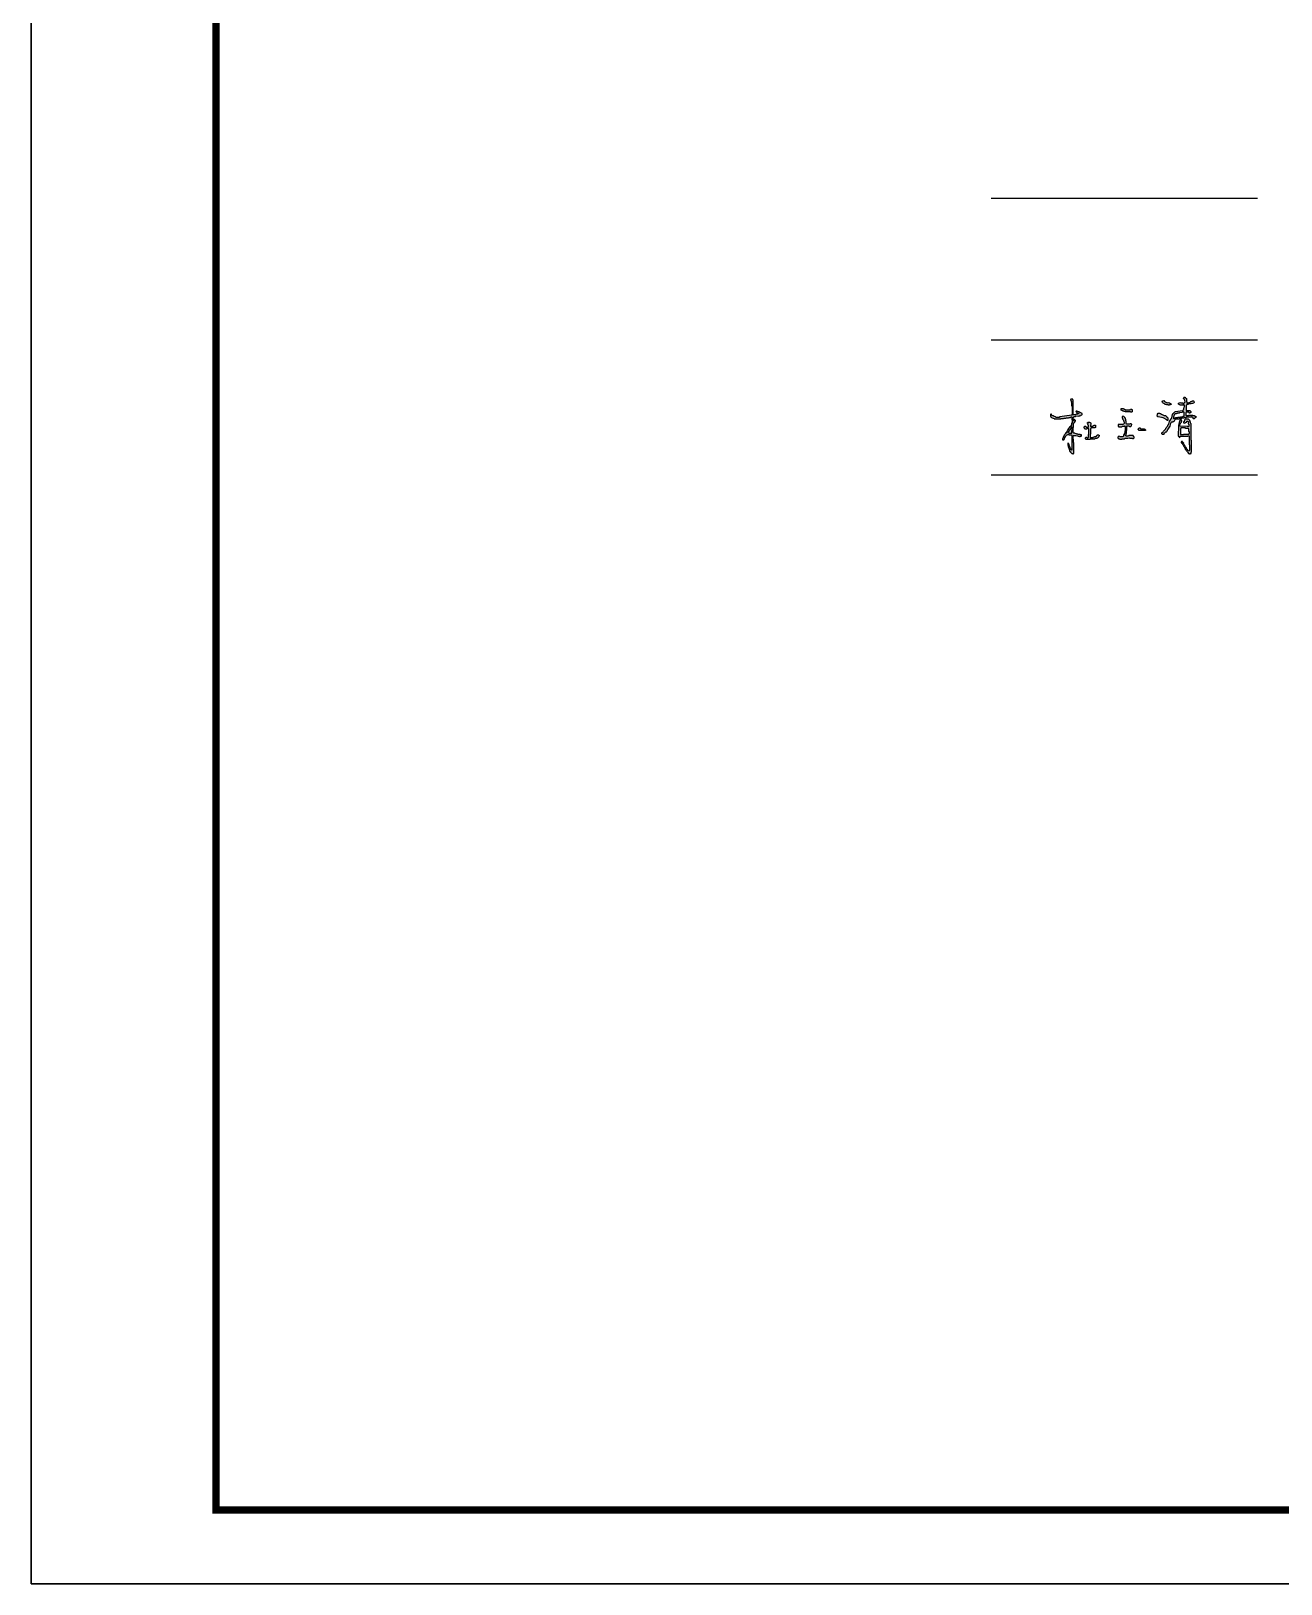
# Model space of a CAD drawing. Extents: x 174641 to 414490, y 73126 to 493158.
# Drawn here: x 176980 to 193879, y 386734 to 407734 of the extents above; entities that cross this region are included whole.
import ezdxf

# ---------------------------------------------------------------- set-up
doc = ezdxf.new("R2010")
doc.units = 0
doc.header["$LTSCALE"] = 1000
doc.header["$MEASUREMENT"] = 0
doc.layers.add('PUB_TITLE', color=7, linetype='Continuous')
doc.layers.add('TWT_TITLE', color=7, linetype='Continuous')

msp = doc.modelspace()

# ---------------------------------------------------------------- hatches: boundary and pattern name
h = msp.add_hatch(color=6)
h.paths.add_polyline_path([(191072.5, 402424.5), (191078.9, 402428.3), (191078.9, 402434.9), (191086.4, 402438.7), (191091.6, 402444.3), (191093.5, 402452.6), (191099.3, 402456.8), (191101.3, 402466.5), (191095.8, 402470), (191090.6, 402475.1), (191088, 402479.9), (191080.8, 402479.7), (191080.8, 402469.5), (191078, 402467.8), (191075.3, 402463.3), (191071.1, 402462.4), (191070.4, 402509.5), (191077.5, 402512.1), (191080.9, 402518.2), (191081.6, 402522.4), (191102.7, 402522.4), (191107.6, 402528.2), (191138.8, 402527.6), (191149, 402531.8), (191162.5, 402532.6), (191170.3, 402537.7), (191178.9, 402537.7), (191186.3, 402543.2), (191189.7, 402547), (191189.2, 402561.4), (191185.2, 402563.2), (191181.8, 402566.7), (191171.8, 402569.5), (191158.5, 402576.4), (191144.7, 402582.6), (191134.5, 402587.4), (191123.5, 402590.5), (191119.3, 402593.3), (191109.3, 402594.6), (191107.7, 402587.1), (191112.9, 402580.8), (191121.6, 402572.7), (191127.5, 402567.7), (191135.2, 402568.7), (191140.1, 402564.9), (191146.9, 402562.6), (191144, 402554.1), (191134, 402556.5), (191129.1, 402551.8), (191109.1, 402551.8), (191101.6, 402544.4), (191071.6, 402544.6), (191071.6, 402744.1), (191066.8, 402748.3), (191064.8, 402753.6), (191057.1, 402756.4), (191037.7, 402756.4), (191037.7, 402751.4), (191032.1, 402751.4), (191032.1, 402743.2), (191037.6, 402740.6), (191038.1, 402731.7), (191045, 402728.4), (191043.1, 402714.1), (191048.3, 402711.7), (191048.9, 402667.2), (191054.4, 402661.7), (191054.4, 402540), (191044.8, 402540), (191018.6, 402534.6), (190982.5, 402528.2), (190921.3, 402521.3), (190885.6, 402517.4), (190883.7, 402510), (190833.6, 402510), (190829.5, 402516.1), (190812.5, 402521.2), (190799.8, 402528.7), (190793.4, 402529.2), (190786.4, 402535.9), (190778, 402543.7), (190775.8, 402548.8), (190775.3, 402552.4), (190767.3, 402552.4), (190764.1, 402546.6), (190764.1, 402524), (190767.9, 402520.3), (190767.9, 402513.2), (190776.4, 402507.5), (190787.9, 402502.5), (190799.7, 402497.3), (190811.7, 402496.1), (190815, 402490.2), (190900.8, 402490), (190905.2, 402494.8), (190939.6, 402494.8), (190946.5, 402499.5), (190971.5, 402499.8), (190981.1, 402505.2), (191006.2, 402505.2), (191014.1, 402509.7), (191033.2, 402509.7), (191040.6, 402515.6), (191051.6, 402515.6), (191055.1, 402430), (191048.8, 402429.7), (191049.2, 402409.1), (191039.3, 402396.8), (191037.7, 402389.3), (191020.4, 402376.3), (191020.8, 402368.7), (191003.3, 402354.6), (191004.4, 402345.1), (190999.2, 402345.1), (190994.4, 402332.8), (190987, 402326.6), (190982.2, 402313.1), (190977.3, 402310.3), (190972.4, 402298.1), (190965.1, 402295.2), (190962.6, 402283.5), (190955.6, 402278.4), (190948.8, 402267), (190945.6, 402254), (190939.8, 402250), (190932.9, 402237.5), (190929.8, 402223.7), (190923.6, 402220.4), (190924.4, 402205.3), (190934.4, 402202.8), (190939.6, 402209.6), (190946.4, 402210.4), (190953.4, 402220.4), (190953.4, 402230.5), (190963.5, 402242.7), (190968.9, 402253.4), (190973.5, 402262.3), (190979.5, 402268.6), (190988.4, 402273.1), (190995.8, 402277.6), (191011.8, 402277.6), (191014.9, 402273.5), (191045.7, 402273.5), (191047.8, 402268.3), (191052.5, 402265), (191053.5, 402067.2), (191048, 402067.2), (191047.3, 402069.2), (191041.6, 402076), (191035.6, 402090.4), (191028.8, 402101.2), (191024.6, 402113.1), (191018.9, 402124.4), (191013.5, 402141.4), (191009.7, 402152.3), (191005.1, 402156.8), (191002.9, 402161), (190996.7, 402161.4), (190997.2, 402132.9), (191002.1, 402130.1), (191004.1, 402113.1), (191007.1, 402103.5), (191009.1, 402092.5), (191013.8, 402080.4), (191020.6, 402066.9), (191020.6, 402062.6), (191025.6, 402049.8), (191031.8, 402046.1), (191032.9, 402041.2), (191050.7, 402022.1), (191060.9, 402021), (191063.6, 402016.3), (191075, 402014.8), (191076.1, 402019.7), (191078, 402024.5), (191078, 402166.5), (191072.1, 402171), (191071.6, 402264.2), (191101.1, 402264.3), (191106.1, 402262.2), (191130.9, 402258.6), (191134.7, 402256.6), (191151.8, 402255.6), (191156.1, 402251.6), (191163, 402250.2), (191170.8, 402254.6), (191177.4, 402255.9), (191181.9, 402259.9), (191183.8, 402273.4), (191168.5, 402273), (191163.6, 402276.9), (191137.7, 402279.4), (191130.7, 402283.6), (191114.7, 402284), (191113.6, 402288.6), (191095.8, 402289.4), (191090.2, 402293.8), (191078, 402295.8), (191075.4, 402302), (191070.9, 402312.9)])
h.paths.add_polyline_path([(191367.3, 402371.5), (191373.3, 402374.6), (191373.3, 402404.2), (191349.5, 402404.2), (191347.2, 402398), (191339.8, 402398.2), (191337.5, 402391.4), (191319.6, 402391.4), (191317.7, 402384.4), (191305.8, 402384), (191307.6, 402435.6), (191302.4, 402437.7), (191298.7, 402442), (191291, 402446.5), (191270.6, 402445.8), (191268.4, 402442.3), (191263.8, 402440.7), (191263.9, 402428.6), (191271.3, 402426.1), (191269.2, 402407.4), (191277.2, 402404.2), (191277.4, 402377.2), (191243.3, 402378.1), (191242.2, 402388.4), (191240.4, 402391.6), (191227.9, 402390.2), (191225.1, 402386.8), (191219.6, 402381.7), (191218.4, 402367.8), (191224.5, 402364), (191225.6, 402350.8), (191249.2, 402349.9), (191252.6, 402355.1), (191259.3, 402355.1), (191262.2, 402359.9), (191275, 402360.4), (191276.7, 402354.1), (191282.4, 402352.6), (191280.6, 402281), (191276.1, 402278), (191278, 402239.5), (191272.7, 402239.5), (191268.3, 402233.3), (191257.9, 402232.4), (191254, 402240.5), (191242.6, 402240.5), (191238.4, 402234.3), (191235.4, 402229.8), (191236.1, 402217.4), (191241.1, 402214.1), (191243.3, 402210.8), (191299.3, 402210.3), (191301.3, 402215.2), (191363.6, 402215.2), (191368.1, 402221.7), (191387.3, 402225), (191389, 402227.5), (191399.5, 402229.3), (191417.8, 402245.2), (191420.9, 402267.1), (191414.9, 402268.9), (191411.5, 402273.5), (191395.5, 402271.7), (191386, 402257.2), (191376.4, 402256.8), (191374.9, 402251.8), (191360.9, 402251.8), (191356.4, 402246.1), (191344.1, 402245), (191340.8, 402239.1), (191308.3, 402239.5), (191307.5, 402234.7), (191300.5, 402234.9), (191299.3, 402274.9), (191304.3, 402280.6), (191304.3, 402356.5), (191311.6, 402361.6), (191316.2, 402366.3), (191367.3, 402367.1)])
h.paths.add_polyline_path([(191860.8, 402415.3), (191857.4, 402417.8), (191855, 402422.2), (191842.2, 402422.8), (191840, 402416.5), (191791.3, 402416.8), (191790.1, 402423), (191784.8, 402424.7), (191784.1, 402458.9), (191780, 402464.1), (191780.7, 402481.8), (191776.9, 402486.2), (191775, 402498.9), (191768.4, 402504.5), (191768.8, 402509.9), (191756.7, 402521.8), (191739.4, 402524.3), (191737.9, 402519.7), (191733, 402517.2), (191732.5, 402502.2), (191736.4, 402497.8), (191738.7, 402490.3), (191742.2, 402480), (191748.5, 402472.9), (191749.1, 402463.3), (191754.2, 402454.5), (191760.5, 402447.9), (191757.9, 402425.6), (191754.1, 402419.7), (191748.3, 402419.7), (191741.7, 402415.2), (191680.2, 402415.2), (191678.2, 402412.6), (191678, 402388.3), (191681.2, 402388.4), (191684, 402383.6), (191726.5, 402383.1), (191730.9, 402388.6), (191757.1, 402389.3), (191762.3, 402389.4), (191763.3, 402394.1), (191766.4, 402394.7), (191767.1, 402390.8), (191772.7, 402387.8), (191772.7, 402327.3), (191766, 402324.9), (191766, 402292.1), (191757.1, 402292), (191758.9, 402275.3), (191752.3, 402271.8), (191752.3, 402257.2), (191745.3, 402250.4), (191740.8, 402246.3), (191703.8, 402246.8), (191700.6, 402252.8), (191685.7, 402253.4), (191678.7, 402247.9), (191674.3, 402240.2), (191675.8, 402226.2), (191681.3, 402224.3), (191682.7, 402221.5), (191698.1, 402221.1), (191700.6, 402216.2), (191728.9, 402214.8), (191732.2, 402221.2), (191765.5, 402221), (191770.6, 402226.5), (191802.4, 402226.4), (191808.8, 402229.6), (191827.7, 402231.8), (191834.5, 402228.2), (191868.1, 402226.6), (191872.1, 402222.7), (191881.8, 402221.6), (191885.1, 402225.5), (191891, 402226.7), (191892.8, 402232.4), (191895.8, 402232.4), (191895.8, 402242.9), (191891.9, 402245.8), (191890.8, 402255.2), (191881.9, 402256.6), (191879.8, 402262.2), (191824.4, 402262.6), (191819.5, 402256.3), (191786.1, 402256.6), (191784.6, 402261.2), (191779.4, 402262.7), (191779.4, 402270.2), (191784.6, 402271.9), (191784.6, 402292.2), (191791.2, 402294.4), (191793.5, 402358.6), (191797.1, 402393.8), (191824.4, 402393.8), (191830.5, 402388.1), (191849.3, 402388.1), (191853.5, 402393.5), (191859.1, 402394.1)])
h.paths.add_polyline_path([(191869, 402613.3), (191862.4, 402613.5), (191861.1, 402618.6), (191844.1, 402618.3), (191841, 402612.2), (191770.8, 402612.2), (191770.8, 402618.1), (191761.2, 402618.3), (191760, 402623.3), (191749.7, 402623.9), (191749.1, 402629.2), (191724.8, 402628.4), (191720.8, 402628.5), (191720.8, 402605), (191730.6, 402603.5), (191733.4, 402599.5), (191742.3, 402598.4), (191745.7, 402594.5), (191753.1, 402593.4), (191756.6, 402588.1), (191770.7, 402589), (191774.7, 402583.8), (191843.1, 402582.7), (191844.8, 402577.7), (191862.2, 402578.8), (191863, 402584.5), (191868.1, 402586.7)])
h.paths.add_polyline_path([(192047, 402343.1), (192039.4, 402344.2), (192039.7, 402350.6), (192034.8, 402351.3), (192034.8, 402356), (192027.5, 402355.4), (191980.5, 402355.4), (191980.7, 402359.7), (191973.3, 402363.7), (191973.3, 402368.5), (191962.7, 402368.5), (191962.3, 402362.2), (191956.1, 402362.2), (191954.5, 402355.6), (191949.3, 402355.5), (191949.4, 402345.1), (191958.3, 402342.2), (191958.5, 402334.1), (192045.5, 402332.2)])
h.paths.add_polyline_path([(192326.2, 402526.2), (192321.6, 402528.3), (192306.6, 402531.9), (192293.9, 402537), (192278.2, 402543.3), (192263.8, 402550.4), (192252.4, 402555.6), (192240.3, 402561.3), (192214.3, 402561.3), (192207, 402556), (192203.7, 402544.9), (192200.8, 402529.7), (192212.6, 402522.9), (192242, 402517.5), (192261.9, 402511.9), (192280.2, 402509.4), (192297.9, 402500.3), (192308.6, 402494), (192315, 402490.3), (192323.4, 402484.3), (192330.1, 402480.5), (192334.5, 402472.3), (192352.3, 402473.3), (192353.7, 402498.1), (192347.4, 402502.5), (192346.2, 402506.6), (192337.9, 402510.2), (192335.1, 402516.6)])
h.paths.add_polyline_path([(192376.5, 402703.8), (192368.9, 402704.4), (192364.3, 402708.5), (192345.2, 402708.1), (192336.9, 402712.6), (192321.9, 402713.1), (192315.7, 402720), (192302.7, 402724.9), (192295.6, 402735.6), (192279, 402735.2), (192278.9, 402724.6), (192273.5, 402722.1), (192273.4, 402717.2), (192279, 402714.2), (192281.1, 402705.3), (192288.5, 402703.9), (192304, 402691.3), (192309.9, 402688.6), (192311.8, 402684.5), (192331.3, 402683.7), (192332.2, 402679.3), (192355.1, 402678.9), (192360.1, 402675.1), (192373.6, 402675.1), (192374.3, 402678.9), (192385, 402679.8), (192387.2, 402683.9), (192392.8, 402683.9), (192394.3, 402691.3), (192389.5, 402693.5), (192385.5, 402698.7), (192376.8, 402699.2)], flags=17)
h.paths.add_polyline_path([(192445.7, 402474.9), (192454.7, 402483.3), (192502.9, 402483.3), (192505, 402488.9), (192525.5, 402488.9), (192526.3, 402494), (192534.6, 402493.2), (192538.4, 402499.8), (192564.3, 402498.6), (192567.9, 402504.9), (192598.1, 402504.7), (192599.8, 402511), (192664.7, 402511.3), (192668.7, 402513.5), (192669.5, 402517.4), (192674.7, 402517.4), (192676.2, 402511.3), (192685.1, 402511), (192686.2, 402506.1), (192691.4, 402503.3), (192693.8, 402496.2), (192698, 402490.2), (192709.1, 402490.2), (192707.8, 402494.3), (192714.5, 402496.4), (192718.7, 402502.3), (192726.6, 402507.1), (192726.1, 402523.7), (192723.5, 402524.4), (192716.7, 402524.4), (192711.8, 402530.7), (192703.5, 402535.8), (192687.5, 402534.9), (192684.4, 402541.2), (192631.2, 402541.3), (192628.3, 402535.5), (192593.2, 402537.1), (192593.6, 402570.5), (192598.9, 402580.4), (192601.7, 402585.1), (192608.2, 402583.7), (192612.7, 402579.7), (192633.1, 402580.5), (192635.8, 402576), (192638.6, 402571.3), (192637.5, 402566.7), (192648.7, 402566.7), (192651.8, 402570.6), (192661.2, 402573.5), (192662.2, 402587.2), (192657, 402593.1), (192646.9, 402601.3), (192598.6, 402602.2), (192596, 402670.3), (192600, 402675.2), (192604.1, 402680.1), (192609.8, 402685.3), (192623.5, 402685.3), (192624.8, 402690.7), (192662.3, 402690.7), (192665.7, 402693.4), (192684.8, 402697.9), (192697.5, 402703.5), (192705.5, 402710.3), (192700.3, 402727.1), (192695.2, 402734.6), (192683, 402734.3), (192677.4, 402729.7), (192673.3, 402729.7), (192669.2, 402722.4), (192662, 402723.6), (192655.7, 402718.6), (192650.1, 402718.4), (192646.5, 402712.4), (192639.6, 402712.1), (192634, 402706.5), (192619.7, 402706.3), (192616.9, 402700.4), (192608.5, 402703.2), (192608.5, 402708.4), (192605.4, 402710.7), (192604.7, 402717.7), (192599.8, 402721.7), (192599.8, 402766.8), (192595.2, 402767.3), (192590, 402774.7), (192583.2, 402778.2), (192583.2, 402784.1), (192573.7, 402784.9), (192569.9, 402782), (192565.6, 402778.7), (192562.8, 402764), (192568.2, 402761.2), (192568.2, 402754.2), (192576, 402754.2), (192576, 402746), (192581.4, 402742.5), (192582.1, 402716.1), (192574.2, 402710.7), (192575, 402705), (192567, 402702.5), (192568.8, 402696.7), (192554.5, 402696.7), (192553.7, 402704.1), (192531.1, 402704.1), (192527.4, 402706.2), (192523.3, 402708.6), (192501.7, 402707), (192499.9, 402702.1), (192493.8, 402701.6), (192494.7, 402689.6), (192502.2, 402682.2), (192510.8, 402679.6), (192516, 402676.5), (192573.3, 402675.4), (192574.4, 402656.5), (192569, 402648.7), (192564.2, 402623.3), (192560.3, 402610.9), (192553.4, 402603.4), (192515.6, 402600.2), (192484.5, 402594), (192452.1, 402590.5), (192446.2, 402582.4), (192438.9, 402579.3), (192428.8, 402570.9), (192417.4, 402561.4), (192413.4, 402546.8), (192408.1, 402527.3), (192401.6, 402503.6), (192398.1, 402495), (192391.7, 402490.3), (192387, 402477.9), (192380.6, 402466), (192372.3, 402453.9), (192367.2, 402437.7), (192363.2, 402425.6), (192359.3, 402414.7), (192351.8, 402403.8), (192349.5, 402396.2), (192335.8, 402382.5), (192332.9, 402373.3), (192324.6, 402365.7), (192321, 402354.2), (192289.6, 402325.1), (192285.8, 402315.1), (192268.4, 402300.5), (192267.3, 402289.1), (192273.5, 402284.4), (192275.3, 402277.1), (192292.2, 402275.8), (192296.3, 402280.1), (192297.4, 402285.4), (192301.3, 402290.3), (192302.3, 402296.7), (192310.8, 402300.8), (192317.9, 402307.9), (192328.6, 402307.4), (192335.4, 402318.4), (192338.6, 402330), (192344.6, 402340.1), (192350.7, 402350.4), (192375.5, 402392.2), (192379.7, 402408.2), (192386, 402425.2), (192389.9, 402435.5), (192399.4, 402444.2), (192414.1, 402444.2), (192415.3, 402450.9), (192428.6, 402450.9), (192441.6, 402465.4), (192441, 402470.6)])
h.paths.add_polyline_path([(192426.1, 402492.3), (192426.1, 402518.7), (192429.8, 402527.1), (192429.4, 402532.4), (192434.6, 402538.7), (192433, 402543.5), (192441.9, 402547.1), (192445.9, 402551.9), (192447.7, 402557.3), (192464, 402557.3), (192465.9, 402561.5), (192475.6, 402560.4), (192478.5, 402567.9), (192502.3, 402566.7), (192506.3, 402573), (192541.8, 402573.5), (192543.8, 402578.2), (192557.3, 402578.1), (192559.6, 402584.9), (192563.9, 402583.7), (192564.5, 402579.1), (192569.2, 402576.6), (192568.2, 402523.6), (192552.3, 402523.9), (192550, 402518.5), (192525.4, 402518.8), (192520.1, 402512.8), (192491.1, 402512.8), (192486.7, 402506.7), (192459.5, 402505.8), (192454.3, 402501.1), (192447.4, 402501.1), (192442, 402496.7), (192430.1, 402497.3), (192429.4, 402491.8)], flags=16)
h.paths.add_polyline_path([(192666.3, 402420.3), (192660.1, 402425.8), (192658.2, 402443.2), (192652.5, 402453.7), (192646, 402465.1), (192630.3, 402483.3), (192588.7, 402484.5), (192580.5, 402479.1), (192577.1, 402473.9), (192573.7, 402470.9), (192572.7, 402462.1), (192569.7, 402461.1), (192569, 402449.3), (192561.2, 402447.2), (192562.7, 402436.5), (192568.7, 402437.5), (192572.3, 402432.8), (192584.5, 402434.4), (192586.6, 402441), (192595.2, 402439.9), (192600, 402445.8), (192605.7, 402452.7), (192608.5, 402456.1), (192619.4, 402456.1), (192619.8, 402452), (192627.1, 402452), (192623.5, 402420.2), (192632, 402417.5), (192631.5, 402390.4), (192628.1, 402387.7), (192627.4, 402382.5), (192619.2, 402382.5), (192618.3, 402388), (192512.7, 402389), (192513.3, 402421.6), (192519, 402423.4), (192519.5, 402432.9), (192534.4, 402445.2), (192534.6, 402455.6), (192540, 402456.9), (192541, 402465.2), (192536.2, 402467.4), (192535.2, 402474.6), (192514.3, 402474.6), (192513.3, 402463.9), (192508.1, 402461.3), (192508.3, 402450), (192502.9, 402449.7), (192501.9, 402428.4), (192497.8, 402426.9), (192495.9, 402400), (192491.8, 402399.1), (192490.5, 402256.8), (192496.3, 402255.7), (192497.5, 402252.3), (192502.4, 402250.8), (192504.1, 402239.6), (192514.1, 402240.3), (192513.9, 402249.2), (192516.8, 402251.2), (192519.1, 402257.1), (192619.4, 402255), (192621.4, 402261.1), (192637.7, 402260.9), (192636, 402142), (192644.5, 402137), (192642, 402063.9), (192639, 402060.6), (192637.4, 402054.9), (192626, 402054.6), (192619, 402059.9), (192620.4, 402068.8), (192612.2, 402075.2), (192606.9, 402085.6), (192597.2, 402096), (192597.5, 402104), (192586.9, 402112.4), (192586, 402119.9), (192577.2, 402128.4), (192575.6, 402135.7), (192567.5, 402149.2), (192563.4, 402155.8), (192564, 402162), (192553.4, 402169.4), (192553.3, 402176), (192548.1, 402181), (192547.7, 402184.4), (192536.5, 402185.4), (192536.1, 402181.6), (192529.9, 402176.4), (192531.1, 402169.8), (192534.9, 402165), (192547.1, 402154), (192547.8, 402146.4), (192560, 402136.4), (192558.3, 402130.9), (192571.8, 402112.9), (192574.8, 402101.2), (192581, 402097.2), (192580.8, 402092.4), (192585.4, 402084), (192585.2, 402078.2), (192594.8, 402070), (192597, 402061.9), (192617.4, 402042.5), (192621.9, 402033.5), (192630.8, 402022.5), (192639, 402020.5), (192644.3, 402015.1), (192652.9, 402015.1), (192654.3, 402019.7), (192665, 402019.7), (192665, 402040.1), (192671.7, 402044.9), (192670.3, 402198.4), (192666.3, 402201.8)])
h.paths.add_polyline_path([(192635.4, 402355.6), (192635.4, 402317.5), (192642.6, 402314.8), (192641.5, 402293.3), (192636.5, 402291.7), (192636.4, 402282.2), (192559.5, 402282.6), (192559.4, 402276.4), (192520, 402277.1), (192520.4, 402358.9), (192527, 402359.8), (192527.1, 402366.3), (192589.4, 402366), (192589.2, 402359.4), (192623.2, 402360.7), (192625.9, 402355.1)], flags=16)

# ---------------------------------------------------------------- linework, layer by layer
for p, q in [((189963.1, 405475.4), (193563.1, 405475.4)), ((189963.1, 403559.9), (193563.1, 403559.9)), ((189963.1, 401734.2), (193563.1, 401734.2))]:
    msp.add_line(p, q)
at = {"color": 1}
for points in [[(192593.6, 402570.5), (192593.2, 402537.1), (192628.3, 402535.5), (192631.2, 402541.3), (192684.4, 402541.2), (192687.5, 402534.9), (192703.5, 402535.8), (192711.8, 402530.7), (192716.7, 402524.4), (192723.5, 402524.4), (192726.1, 402523.7), (192726.6, 402507.1), (192718.7, 402502.3), (192714.5, 402496.4), (192707.8, 402494.3), (192709.1, 402490.2), (192698, 402490.2), (192693.8, 402496.2), (192691.4, 402503.3), (192686.2, 402506.1), (192685.1, 402511), (192676.2, 402511.3), (192674.7, 402517.4), (192669.5, 402517.4), (192668.7, 402513.5), (192664.7, 402511.3), (192599.8, 402511), (192598.1, 402504.7), (192567.9, 402504.9), (192564.3, 402498.6), (192538.4, 402499.8), (192534.6, 402493.2), (192526.3, 402494), (192525.5, 402488.9), (192505, 402488.9), (192502.9, 402483.3), (192454.7, 402483.3), (192445.7, 402474.9), (192441, 402470.6), (192441.6, 402465.4), (192428.6, 402450.9), (192415.3, 402450.9), (192414.1, 402444.2), (192399.4, 402444.2), (192389.9, 402435.5), (192386, 402425.2), (192379.7, 402408.2), (192375.5, 402392.2), (192350.7, 402350.4), (192344.6, 402340.1), (192338.6, 402330), (192335.4, 402318.4), (192328.6, 402307.4), (192317.9, 402307.9), (192310.8, 402300.8), (192302.3, 402296.7), (192301.3, 402290.3), (192297.4, 402285.4), (192296.3, 402280.1), (192292.2, 402275.8), (192275.3, 402277.1), (192273.5, 402284.4), (192267.3, 402289.1), (192268.4, 402300.5), (192285.8, 402315.1), (192289.6, 402325.1), (192321, 402354.2), (192324.6, 402365.7), (192332.9, 402373.3), (192335.8, 402382.5), (192349.5, 402396.2), (192351.8, 402403.8), (192359.3, 402414.7), (192363.2, 402425.6), (192367.2, 402437.7), (192372.3, 402453.9), (192380.6, 402466), (192387, 402477.9), (192391.7, 402490.3), (192398.1, 402495), (192401.6, 402503.6), (192408.1, 402527.3), (192413.4, 402546.8), (192417.4, 402561.4), (192428.8, 402570.9), (192438.9, 402579.3), (192446.2, 402582.4), (192452.1, 402590.5), (192484.5, 402594), (192515.6, 402600.2), (192553.4, 402603.4), (192560.3, 402610.9), (192564.2, 402623.3), (192569, 402648.7), (192574.4, 402656.5), (192573.3, 402675.4), (192516, 402676.5), (192510.8, 402679.6), (192502.2, 402682.2), (192494.7, 402689.6), (192493.8, 402701.6), (192499.9, 402702.1), (192501.7, 402707), (192523.3, 402708.6), (192527.4, 402706.2), (192531.1, 402704.1), (192553.7, 402704.1), (192554.5, 402696.7), (192568.8, 402696.7), (192567, 402702.5), (192575, 402705), (192574.2, 402710.7), (192582.1, 402716.1), (192581.4, 402742.5), (192576, 402746), (192576, 402754.2), (192568.2, 402754.2), (192568.2, 402761.2), (192562.8, 402764), (192565.6, 402778.7), (192569.9, 402782), (192573.7, 402784.9), (192583.2, 402784.1), (192583.2, 402778.2), (192590, 402774.7), (192595.2, 402767.3), (192599.8, 402766.8), (192599.8, 402721.7), (192604.7, 402717.7), (192605.4, 402710.7), (192608.5, 402708.4), (192608.5, 402703.2), (192616.9, 402700.4), (192619.7, 402706.3), (192634, 402706.5), (192639.6, 402712.1), (192646.5, 402712.4), (192650.1, 402718.4), (192655.7, 402718.6), (192662, 402723.6), (192669.2, 402722.4), (192673.3, 402729.7), (192677.4, 402729.7), (192683, 402734.3), (192695.2, 402734.6), (192700.3, 402727.1), (192705.5, 402710.3), (192697.5, 402703.5), (192684.8, 402697.9), (192665.7, 402693.4), (192662.3, 402690.7), (192624.8, 402690.7), (192623.5, 402685.3), (192609.8, 402685.3), (192604.1, 402680.1), (192600, 402675.2), (192596, 402670.3), (192598.6, 402602.2), (192646.9, 402601.3), (192657, 402593.1), (192662.2, 402587.2), (192661.2, 402573.5), (192651.8, 402570.6), (192648.7, 402566.7), (192637.5, 402566.7), (192638.6, 402571.3), (192635.8, 402576), (192633.1, 402580.5), (192612.7, 402579.7), (192608.2, 402583.7), (192601.7, 402585.1), (192598.9, 402580.4), (192593.6, 402570.5)], [(191057.1, 402756.4), (191037.7, 402756.4), (191037.7, 402751.4), (191032.1, 402751.4), (191032.1, 402743.2), (191037.6, 402740.6), (191038.1, 402731.7), (191045, 402728.4), (191043.1, 402714.1), (191048.3, 402711.7), (191048.9, 402667.2), (191054.4, 402661.7), (191054.4, 402540), (191044.8, 402540), (191018.6, 402534.6), (190982.5, 402528.2), (190921.3, 402521.3), (190885.6, 402517.4), (190883.7, 402510), (190833.6, 402510), (190829.5, 402516.1), (190812.5, 402521.2), (190799.8, 402528.7), (190793.4, 402529.2), (190786.4, 402535.9), (190778, 402543.7), (190775.8, 402548.8), (190775.3, 402552.4), (190767.3, 402552.4), (190764.1, 402546.6), (190764.1, 402524), (190767.9, 402520.3), (190767.9, 402513.2), (190776.4, 402507.5), (190787.9, 402502.5), (190799.7, 402497.3), (190811.7, 402496.1), (190815, 402490.2), (190900.8, 402490), (190905.2, 402494.8), (190939.6, 402494.8), (190946.5, 402499.5), (190971.5, 402499.8), (190981.1, 402505.2), (191006.2, 402505.2), (191014.1, 402509.7), (191033.2, 402509.7), (191040.6, 402515.6), (191051.6, 402515.6), (191055.1, 402430), (191048.8, 402429.7), (191049.2, 402409.1), (191039.3, 402396.8), (191037.7, 402389.3), (191020.4, 402376.3), (191020.8, 402368.7), (191003.3, 402354.6), (191004.4, 402345.1), (190999.2, 402345.1), (190994.4, 402332.8), (190987, 402326.6), (190982.2, 402313.1), (190977.3, 402310.3), (190972.4, 402298.1), (190965.1, 402295.2), (190962.6, 402283.5), (190955.6, 402278.4), (190948.8, 402267), (190945.6, 402254), (190939.8, 402250), (190932.9, 402237.5), (190929.8, 402223.7), (190923.6, 402220.4), (190924.4, 402205.3), (190934.4, 402202.8), (190939.6, 402209.6), (190946.4, 402210.4), (190953.4, 402220.4), (190953.4, 402230.5), (190963.5, 402242.7), (190968.9, 402253.4), (190973.5, 402262.3), (190979.5, 402268.6), (190988.4, 402273.1), (190995.8, 402277.6), (191011.8, 402277.6), (191014.9, 402273.5), (191045.7, 402273.5), (191047.8, 402268.3), (191052.5, 402265), (191053.5, 402067.2), (191048, 402067.2), (191047.3, 402069.2), (191041.6, 402076), (191035.6, 402090.4), (191028.8, 402101.2), (191024.6, 402113.1), (191018.9, 402124.4), (191013.5, 402141.4), (191009.7, 402152.3), (191005.1, 402156.8), (191002.9, 402161), (190996.7, 402161.4), (190997.2, 402132.9), (191002.1, 402130.1), (191004.1, 402113.1), (191007.1, 402103.5), (191009.1, 402092.5), (191013.8, 402080.4), (191020.6, 402066.9), (191020.6, 402062.6), (191025.6, 402049.8), (191031.8, 402046.1), (191032.9, 402041.2), (191050.7, 402022.1), (191060.9, 402021), (191063.6, 402016.3), (191075, 402014.8), (191076.1, 402019.7), (191078, 402024.5), (191078, 402166.5), (191072.1, 402171), (191071.6, 402264.2), (191101.1, 402264.3), (191106.1, 402262.2), (191130.9, 402258.6), (191134.7, 402256.6), (191151.8, 402255.6), (191156.1, 402251.6), (191163, 402250.2), (191170.8, 402254.6), (191177.4, 402255.9), (191181.9, 402259.9), (191183.8, 402273.4), (191168.5, 402273), (191163.6, 402276.9), (191137.7, 402279.4), (191130.7, 402283.6), (191114.7, 402284), (191113.6, 402288.6), (191095.8, 402289.4), (191090.2, 402293.8), (191078, 402295.8), (191075.4, 402302), (191070.9, 402312.9), (191072.5, 402424.5), (191078.9, 402428.3), (191078.9, 402434.9), (191086.4, 402438.7), (191091.6, 402444.3), (191093.5, 402452.6), (191099.3, 402456.8), (191101.3, 402466.5), (191095.8, 402470), (191090.6, 402475.1), (191088, 402479.9), (191080.8, 402479.7), (191080.8, 402469.5), (191078, 402467.8), (191075.3, 402463.3), (191071.1, 402462.4), (191070.4, 402509.5), (191077.5, 402512.1), (191080.9, 402518.2), (191081.6, 402522.4), (191102.7, 402522.4), (191107.6, 402528.2), (191138.8, 402527.6), (191149, 402531.8), (191162.5, 402532.6), (191170.3, 402537.7), (191178.9, 402537.7), (191186.3, 402543.2), (191189.7, 402547), (191189.2, 402561.4), (191185.2, 402563.2), (191181.8, 402566.7), (191171.8, 402569.5), (191158.5, 402576.4), (191144.7, 402582.6), (191134.5, 402587.4), (191123.5, 402590.5), (191119.3, 402593.3), (191109.3, 402594.6), (191107.7, 402587.1), (191112.9, 402580.8), (191121.6, 402572.7), (191127.5, 402567.7), (191135.2, 402568.7), (191140.1, 402564.9), (191146.9, 402562.6), (191144, 402554.1), (191134, 402556.5), (191129.1, 402551.8), (191109.1, 402551.8), (191101.6, 402544.4), (191071.6, 402544.6), (191071.6, 402744.1), (191066.8, 402748.3), (191064.8, 402753.6), (191057.1, 402756.4)], [(191724.8, 402628.4), (191749.1, 402629.2), (191749.7, 402623.9), (191760, 402623.3), (191761.2, 402618.3), (191770.8, 402618.1), (191770.8, 402612.2), (191841, 402612.2), (191844.1, 402618.3), (191861.1, 402618.6), (191862.4, 402613.5), (191869, 402613.3), (191868.1, 402586.7), (191863, 402584.5), (191862.2, 402578.8), (191844.8, 402577.7), (191843.1, 402582.7), (191774.7, 402583.8), (191770.7, 402589), (191756.6, 402588.1), (191753.1, 402593.4), (191745.7, 402594.5), (191742.3, 402598.4), (191733.4, 402599.5), (191730.6, 402603.5), (191720.8, 402605), (191720.8, 402628.5), (191724.8, 402628.4)], [(192385, 402679.8), (192374.3, 402678.9), (192373.6, 402675.1), (192360.1, 402675.1), (192355.1, 402678.9), (192332.2, 402679.3), (192331.3, 402683.7), (192311.8, 402684.5), (192309.9, 402688.6), (192304, 402691.3), (192288.5, 402703.9), (192281.1, 402705.3), (192279, 402714.2), (192273.4, 402717.2), (192273.5, 402722.1), (192278.9, 402724.6), (192279, 402735.2), (192295.6, 402735.6), (192302.7, 402724.9), (192315.7, 402720), (192321.9, 402713.1), (192336.9, 402712.6), (192345.2, 402708.1), (192364.3, 402708.5), (192368.9, 402704.4), (192376.5, 402703.8), (192376.8, 402699.2), (192385.5, 402698.7), (192389.5, 402693.5), (192394.3, 402691.3), (192392.8, 402683.9), (192387.2, 402683.9), (192385, 402679.8)], [(192568.2, 402522.9), (192569.2, 402576.6), (192564.5, 402579.1), (192563.9, 402583.7), (192559.6, 402584.9), (192557.3, 402578.1), (192543.8, 402578.2), (192541.8, 402573.5), (192506.3, 402573), (192502.3, 402566.7), (192478.5, 402567.9), (192475.6, 402560.4), (192465.9, 402561.5), (192464, 402557.3), (192447.7, 402557.3), (192445.9, 402551.9), (192441.9, 402547.1), (192433, 402543.5), (192434.6, 402538.7), (192429.4, 402532.4), (192429.8, 402527.1), (192426.1, 402518.7), (192426.1, 402492.3), (192429.4, 402491.8), (192430.1, 402497.3), (192442, 402496.7), (192447.4, 402501.1), (192454.3, 402501.1), (192459.5, 402505.8), (192486.7, 402506.7), (192491.1, 402512.8), (192520.1, 402512.8), (192525.4, 402518.8), (192550, 402518.5), (192552.3, 402523.9), (192568.2, 402523.6)], [(191054.5, 402377.7), (191043.2, 402377.8), (191042.2, 402368.2), (191037.6, 402367.3), (191037.4, 402359.5), (191029.4, 402350.8), (191028.5, 402342.5), (191013.4, 402330.6), (191009.1, 402326.9), (191009.4, 402320.5), (191001.1, 402314.7), (190996.6, 402314.7), (190996.7, 402306.5), (191006.2, 402303.8), (191005.1, 402300), (191013.4, 402300.2), (191015.1, 402294.7), (191053.8, 402294.7), (191055.4, 402377.7)], [(191242.2, 402388.4), (191243.3, 402378.1), (191277.4, 402377.2), (191277.2, 402404.2), (191269.2, 402407.4), (191271.3, 402426.1), (191263.9, 402428.6), (191263.8, 402440.7), (191268.4, 402442.3), (191270.6, 402445.8), (191291, 402446.5), (191298.7, 402442), (191302.4, 402437.7), (191307.6, 402435.6), (191305.8, 402384), (191317.7, 402384.4), (191319.6, 402391.4), (191337.5, 402391.4), (191339.8, 402398.2), (191347.2, 402398), (191349.5, 402404.2), (191373.3, 402404.2), (191373.3, 402374.6), (191367.3, 402371.5), (191367.3, 402367.1), (191316.2, 402366.3), (191311.6, 402361.6), (191304.3, 402356.5), (191304.3, 402280.6), (191299.3, 402274.9), (191300.5, 402234.9), (191307.5, 402234.7), (191308.3, 402239.5), (191340.8, 402239.1), (191344.1, 402245), (191356.4, 402246.1), (191360.9, 402251.8), (191374.9, 402251.8), (191376.4, 402256.8), (191386, 402257.2), (191395.5, 402271.7), (191411.5, 402273.5), (191414.9, 402268.9), (191420.9, 402267.1), (191417.8, 402245.2), (191399.5, 402229.3), (191389, 402227.5), (191387.3, 402225), (191368.1, 402221.7), (191363.6, 402215.2), (191301.3, 402215.2), (191299.3, 402210.3), (191243.3, 402210.8), (191241.1, 402214.1), (191236.1, 402217.4), (191235.4, 402229.8), (191238.4, 402234.3), (191242.6, 402240.5), (191254, 402240.5), (191257.9, 402232.4), (191268.3, 402233.3), (191272.7, 402239.5), (191278, 402239.5), (191276.1, 402278), (191280.6, 402281), (191282.4, 402352.6), (191276.7, 402354.1), (191275, 402360.4), (191262.2, 402359.9), (191259.3, 402355.1), (191252.6, 402355.1), (191249.2, 402349.9), (191225.6, 402350.8), (191224.5, 402364), (191218.4, 402367.8), (191219.6, 402381.7), (191225.1, 402386.8), (191227.9, 402390.2), (191240.4, 402391.6), (191242.2, 402388.4)], [(191855, 402422.2), (191842.2, 402422.8), (191840, 402416.5), (191791.3, 402416.8), (191790.1, 402423), (191784.8, 402424.7), (191784.1, 402458.9), (191780, 402464.1), (191780.7, 402481.8), (191776.9, 402486.2), (191775, 402498.9), (191768.4, 402504.5), (191768.8, 402509.9), (191756.7, 402521.8), (191739.4, 402524.3), (191737.9, 402519.7), (191733, 402517.2), (191732.5, 402502.2), (191736.4, 402497.8), (191738.7, 402490.3), (191742.2, 402480), (191748.5, 402472.9), (191749.1, 402463.3), (191754.2, 402454.5), (191760.5, 402447.9), (191757.9, 402425.6), (191754.1, 402419.7), (191748.3, 402419.7), (191741.7, 402415.2), (191680.2, 402415.2), (191678.2, 402412.6), (191678, 402388.3), (191681.2, 402388.4), (191684, 402383.6), (191726.5, 402383.1), (191730.9, 402388.6), (191757.1, 402389.3), (191762.3, 402389.4), (191763.3, 402394.1), (191766.4, 402394.7), (191767.1, 402390.8), (191772.7, 402387.8), (191772.7, 402327.3), (191766, 402324.9), (191766, 402292.1), (191757.1, 402292), (191758.9, 402275.3), (191752.3, 402271.8), (191752.3, 402257.2), (191745.3, 402250.4), (191740.8, 402246.3), (191703.8, 402246.8), (191700.6, 402252.8), (191685.7, 402253.4), (191678.7, 402247.9), (191674.3, 402240.2), (191675.8, 402226.2), (191681.3, 402224.3), (191682.7, 402221.5), (191698.1, 402221.1), (191700.6, 402216.2), (191728.9, 402214.8), (191732.2, 402221.2), (191765.5, 402221), (191770.6, 402226.5), (191802.4, 402226.4), (191808.8, 402229.6), (191827.7, 402231.8), (191834.5, 402228.2), (191868.1, 402226.6), (191872.1, 402222.7), (191881.8, 402221.6), (191885.1, 402225.5), (191891, 402226.7), (191892.8, 402232.4), (191895.8, 402232.4), (191895.8, 402242.9), (191891.9, 402245.8), (191890.8, 402255.2), (191881.9, 402256.6), (191879.8, 402262.2), (191824.4, 402262.6), (191819.5, 402256.3), (191786.1, 402256.6), (191784.6, 402261.2), (191779.4, 402262.7), (191779.4, 402270.2), (191784.6, 402271.9), (191784.6, 402292.2), (191791.2, 402294.4), (191793.5, 402358.6), (191793.5, 402358.6), (191797.1, 402393.8), (191824.4, 402393.8), (191830.5, 402388.1), (191849.3, 402388.1), (191853.5, 402393.5), (191859.1, 402394.1), (191860.8, 402415.3), (191857.4, 402417.8), (191855, 402422.2)], [(191980.5, 402355.4), (192027.5, 402355.4), (192034.8, 402356), (192034.8, 402351.3), (192039.7, 402350.6), (192039.4, 402344.2), (192047, 402343.1), (192045.5, 402332.2), (191958.5, 402334.1), (191958.3, 402342.2), (191949.4, 402345.1), (191949.3, 402355.5), (191954.5, 402355.6), (191956.1, 402362.2), (191962.3, 402362.2), (191962.7, 402368.5), (191973.3, 402368.5), (191973.3, 402363.7), (191980.7, 402359.7), (191980.5, 402355.4)], [(192352.3, 402473.3), (192353.7, 402498.1), (192347.4, 402502.5), (192346.2, 402506.6), (192337.9, 402510.2), (192335.1, 402516.6), (192326.2, 402526.2), (192321.6, 402528.3), (192306.6, 402531.9), (192293.9, 402537), (192278.2, 402543.3), (192263.8, 402550.4), (192252.4, 402555.6), (192240.3, 402561.3), (192214.3, 402561.3), (192207, 402556), (192203.7, 402544.9), (192200.8, 402529.7), (192212.6, 402522.9), (192242, 402517.5), (192261.9, 402511.9), (192280.2, 402509.4), (192297.9, 402500.3), (192308.6, 402494), (192315, 402490.3), (192323.4, 402484.3), (192330.1, 402480.5), (192334.5, 402472.3), (192352.8, 402473.3)], [(192584.5, 402434.4), (192586.6, 402441), (192595.2, 402439.9), (192600, 402445.8), (192605.7, 402452.7), (192608.5, 402456.1), (192619.4, 402456.1), (192619.8, 402452), (192627.1, 402452), (192623.5, 402420.2), (192632, 402417.5), (192631.5, 402390.4), (192628.1, 402387.7), (192627.4, 402382.5), (192619.2, 402382.5), (192618.3, 402388), (192512.7, 402389), (192513.3, 402421.6), (192519, 402423.4), (192519.5, 402432.9), (192534.4, 402445.2), (192534.6, 402455.6), (192540, 402456.9), (192541, 402465.2), (192536.2, 402467.4), (192535.2, 402474.6), (192514.3, 402474.6), (192513.3, 402463.9), (192508.1, 402461.3), (192508.3, 402450), (192502.9, 402449.7), (192501.9, 402428.4), (192497.8, 402426.9), (192495.9, 402400), (192491.8, 402399.1), (192490.5, 402256.8), (192496.3, 402255.7), (192497.5, 402252.3), (192502.4, 402250.8), (192504.1, 402239.6), (192514.1, 402240.3), (192513.9, 402249.2), (192516.8, 402251.2), (192519.1, 402257.1), (192619.4, 402255), (192621.4, 402261.1), (192637.7, 402260.9), (192636, 402142), (192644.5, 402137), (192642, 402063.9), (192639, 402060.6), (192637.4, 402054.9), (192626, 402054.6), (192619, 402059.9), (192620.4, 402068.8), (192612.2, 402075.2), (192606.9, 402085.6), (192597.2, 402096), (192597.5, 402104), (192586.9, 402112.4), (192586, 402119.9), (192577.2, 402128.4), (192575.6, 402135.7), (192567.5, 402149.2), (192563.4, 402155.8), (192564, 402162), (192553.4, 402169.4), (192553.3, 402176), (192548.1, 402181), (192547.7, 402184.4), (192536.5, 402185.4), (192536.1, 402181.6), (192529.9, 402176.4), (192531.1, 402169.8), (192534.9, 402165), (192547.1, 402154), (192547.8, 402146.4), (192560, 402136.4), (192558.3, 402130.9), (192571.8, 402112.9), (192574.8, 402101.2), (192581, 402097.2), (192580.8, 402092.4), (192585.4, 402084), (192585.2, 402078.2), (192594.8, 402070), (192597, 402061.9), (192617.4, 402042.5), (192621.9, 402033.5), (192630.8, 402022.5), (192639, 402020.5), (192644.3, 402015.1), (192652.9, 402015.1), (192654.3, 402019.7), (192665, 402019.7), (192665, 402040.1), (192671.7, 402044.9), (192670.3, 402198.4), (192666.3, 402201.8), (192666.3, 402420.3), (192660.1, 402425.8), (192658.2, 402443.2), (192652.5, 402453.7), (192646, 402465.1), (192630.3, 402483.3), (192588.7, 402484.5), (192580.5, 402479.1), (192577.1, 402473.9), (192573.7, 402470.9), (192572.7, 402462.1), (192569.7, 402461.1), (192569, 402449.3), (192561.2, 402447.2), (192562.7, 402436.5), (192568.7, 402437.5), (192572.3, 402432.8), (192584.5, 402434.4)], [(192520.4, 402358.9), (192520, 402277.1), (192559.4, 402276.4), (192559.5, 402282.6), (192636.4, 402282.2), (192636.5, 402291.7), (192641.5, 402293.3), (192642.6, 402314.8), (192635.4, 402317.5), (192635.4, 402355.6), (192625.9, 402355.1), (192623.2, 402360.7), (192589.2, 402359.4), (192589.4, 402366), (192527.1, 402366.3), (192527, 402359.8), (192520.4, 402358.9)]]:
    msp.add_lwpolyline(points, dxfattribs=at)
at = {"layer": 'PUB_TITLE', "color": 0}
for p, q in [((176979.8, 386733.8), (176979.8, 428733.8)), ((179479.8, 427733.8), (179479.8, 387733.8)), ((179479.8, 387733.8), (235379.8, 387733.8)), ((236379.8, 386733.8), (176979.8, 386733.8))]:
    msp.add_line(p, q, dxfattribs=at)
at = {"layer": 'TWT_TITLE'}
msp.add_lwpolyline([(176979.8, 386733.8), (251279.8, 386733.8), (251279.8, 428733.8), (176979.8, 428733.8)], close=True, dxfattribs=at)
at = {"layer": 'TWT_TITLE', "const_width": 100}
msp.add_lwpolyline([(179479.8, 387733.8), (250279.8, 387733.8), (250279.8, 427733.8), (179479.8, 427733.8)], close=True, dxfattribs=at)

doc.saveas('drawing.dxf')
